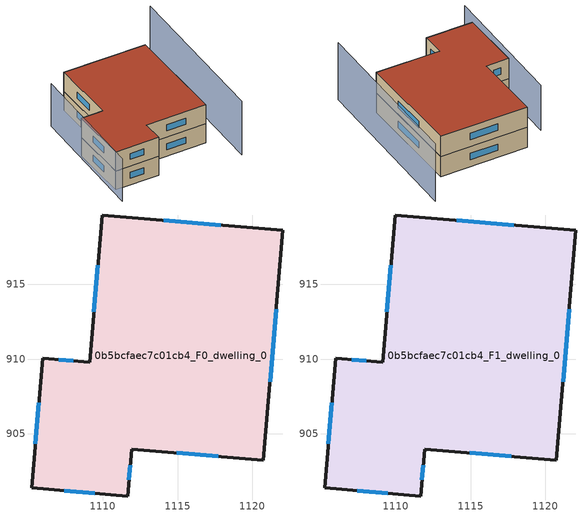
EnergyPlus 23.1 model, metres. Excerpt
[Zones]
0b5bcfaec7c01cb4_F0_dwelling_0
 floor ground (EU_floor_Construction): 1122.05,918.62 1120.74,903.23 1111.92,903.98 1111.65,900.84 1105.22,901.38 1105.96,910.05 1109.1,909.79 1109.94,919.65 z0
 wall outside (EU_wall_Construction): 1120.74,903.23 1122.05,918.62 1109.94,919.65 1109.1,909.79 1105.96,910.05 1105.22,901.38 1111.65,900.84 1111.92,903.98 1120.74,903.23 z0:3
 window (EU_Window_Construction): 1121.18,908.5 1121.6,913.35 / 1114.94,903.72 1117.72,903.48 / 1111.74,901.91 1111.82,902.9 / 1107.42,901.2 1109.45,901.02 / 1105.71,907.09 1105.47,904.35 / 1108.02,909.88 1107.03,909.96 / 1109.65,916.28 1109.38,913.17 / 1117.9,918.98 1114.08,919.3 z1.03:1.97
0b5bcfaec7c01cb4_F1_dwelling_0
 floor to 0b5bcfaec7c01cb4_F0_dwelling_0 (EU_floor_Construction): 1122.05,918.62 1120.74,903.23 1111.92,903.98 1111.65,900.84 1105.22,901.38 1105.96,910.05 1109.1,909.79 1109.94,919.65 z3
 wall outside (EU_wall_Construction): 1120.74,903.23 1122.05,918.62 1109.94,919.65 1109.1,909.79 1105.96,910.05 1105.22,901.38 1111.65,900.84 1111.92,903.98 1120.74,903.23 z3:6
 window (EU_Window_Construction): 1121.18,908.5 1121.6,913.35 / 1114.94,903.72 1117.72,903.48 / 1111.74,901.91 1111.82,902.9 / 1107.42,901.2 1109.45,901.02 / 1105.71,907.09 1105.47,904.35 / 1108.02,909.88 1107.03,909.96 / 1109.65,916.28 1109.38,913.17 / 1117.9,918.98 1114.08,919.3 z4.03:4.97
 roof outside (EU_roof_Construction): 1120.74,903.23 1122.05,918.62 1109.94,919.65 1109.1,909.79 1105.96,910.05 1105.22,901.38 1111.65,900.84 1111.92,903.98 z6
shading: 1106.56,917.68 1104.55,898.87 z0:6.7; 1123,898.39 1125.49,922.42 z0:8.5
[Building]
EU S2 Campaign: North Axis=0; Terrain=City; Solar Distribution=FullExterior
[Site:Location]
Cape.Town.Intl.AP: Latitude=-33.965; Longitude=18.602; Time Zone=2; Elevation=46
[SizingPeriod:WeatherFileDays]
AnnualSizingPeriod: Begin Month=1; Begin Day of Month=1; End Month=12; End Day of Month=31; Day of Week for Start Day=Monday; Use Weather File Daylight Saving Period=No; Use Weather File Rain and Snow Indicators=No
[MATERIAL]
EU_InternalMass_Material: Roughness=MediumRough; Thickness=0.1; Conductivity=1; Density=1800; Specific Heat=900; Thermal Absorptance=0.9; Solar Absorptance=0.7; Visible Absorptance=0.7
[MATERIAL:NOMASS] Roughness=MediumRough; Thermal Absorptance=0.9; Solar Absorptance=0.7; Visible Absorptance=0.7
Name | Thermal Resistance
EU_wall_NoMass | 0.493876
EU_roof_NoMass | 0.449382
EU_floor_NoMass | 1.25
[WINDOWMATERIAL:SIMPLEGLAZINGSYSTEM]
EU_Window_SimpleGlazing: UFactor=4.4; Solar Heat Gain Coefficient=0.85; Visible Transmittance=0.85
[CONSTRUCTION]
EU_wall_Construction: EU_wall_NoMass
EU_roof_Construction: EU_roof_NoMass
EU_floor_Construction: EU_floor_NoMass
EU_Window_Construction: EU_Window_SimpleGlazing
EU_InternalMass_Construction: EU_InternalMass_Material
[ZONE] Type=1; Multiplier=1; Ceiling Height=autocalculate; Volume=676.893; Floor Area=autocalculate; Part of Total Floor Area=Yes
0b5bcfaec7c01cb4_F0_dwelling_0; 0b5bcfaec7c01cb4_F1_dwelling_0
[INTERNALMASS] Construction=EU_InternalMass_Construction; Surface Area=225.631
Name | Zone or ZoneList
0b5bcfaec7c01cb4_F0_dwelling_0_EU_InternalMass | 0b5bcfaec7c01cb4_F0_dwelling_0
0b5bcfaec7c01cb4_F1_dwelling_0_EU_InternalMass | 0b5bcfaec7c01cb4_F1_dwelling_0
[OTHEREQUIPMENT] Fuel Type=Electricity; Design Level Calculation Method=Watts/Area; Power per Zone Floor Area=1; Fraction Latent=0; Fraction Radiant=0; Fraction Lost=0; Carbon Dioxide Generation Rate=0; EndUse Subcategory=EU_Step8_InternalGains
Name | Zone or ZoneList or Space or SpaceList | Schedule
EU_Step8_InternalGain_0b5bcfaec7c01cb4_F0_dwelling_0_f000 | 0b5bcfaec7c01cb4_F0_dwelling_0 | EU_Step8_GainSchedule_0b5bcfaec7c01cb4_F0_dwelling_0_f000
EU_Step8_InternalGain_0b5bcfaec7c01cb4_F1_dwelling_0_f000 | 0b5bcfaec7c01cb4_F1_dwelling_0 | EU_Step8_GainSchedule_0b5bcfaec7c01cb4_F1_dwelling_0_f000
[ZONEVENTILATION:DESIGNFLOWRATE] Schedule=EU_AlwaysOn; Design Flow Rate Calculation Method=AirChanges/Hour; Air Changes per Hour=0.64; Ventilation Type=Natural; Fan Pressure Rise=0; Fan Total Efficiency=1; Constant Term Coefficient=1; Temperature Term Coefficient=0; Velocity Term Coefficient=0; Velocity Squared Term Coefficient=0; Minimum Indoor Temperature=-100; Maximum Indoor Temperature=100; Delta Temperature=-100; Minimum Outdoor Temperature=-100; Maximum Outdoor Temperature=100; Maximum Wind Speed=40
Name | Zone or ZoneList or Space or SpaceList
EU_ConstantAir_0b5bcfaec7c01cb4_F0_dwelling_0 | 0b5bcfaec7c01cb4_F0_dwelling_0
EU_ConstantAir_0b5bcfaec7c01cb4_F1_dwelling_0 | 0b5bcfaec7c01cb4_F1_dwelling_0
[HVACTEMPLATE:THERMOSTAT] Constant Heating Setpoint=20; Constant Cooling Setpoint=50
EU_HeatOnly_0b5bcfaec7c01cb4_F0_dwelling_0; EU_HeatOnly_0b5bcfaec7c01cb4_F1_dwelling_0
[HVACTEMPLATE:ZONE:IDEALLOADSAIRSYSTEM] System Availability Schedule=EU_AlwaysOn; Maximum Heating Supply Air Temperature=50; Minimum Cooling Supply Air Temperature=13; Maximum Heating Supply Air Humidity Ratio=0.0156; Minimum Cooling Supply Air Humidity Ratio=0.0077; Heating Limit=NoLimit; Cooling Limit=NoLimit; Heating Availability Schedule=EU_AlwaysOn; Cooling Availability Schedule=EU_CoolingOff; Dehumidification Control Type=ConstantSensibleHeatRatio; Cooling Sensible Heat Ratio=0.7; Dehumidification Setpoint=60; Humidification Control Type=None; Humidification Setpoint=30; Outdoor Air Method=None; Outdoor Air Flow Rate per Person=0.00944; Outdoor Air Flow Rate per Zone Floor Area=0; Outdoor Air Flow Rate per Zone=0; Demand Controlled Ventilation Type=None; Outdoor Air Economizer Type=NoEconomizer; Heat Recovery Type=None; Sensible Heat Recovery Effectiveness=0.7; Latent Heat Recovery Effectiveness=0.65
Name | Template Thermostat
0b5bcfaec7c01cb4_F0_dwelling_0 | EU_HeatOnly_0b5bcfaec7c01cb4_F0_dwelling_0
0b5bcfaec7c01cb4_F1_dwelling_0 | EU_HeatOnly_0b5bcfaec7c01cb4_F1_dwelling_0
[SIZING:ZONE] Zone Cooling Design Supply Air Temperature Input Method=SupplyAirTemperature; Zone Cooling Design Supply Air Temperature=13; Zone Heating Design Supply Air Temperature Input Method=SupplyAirTemperature; Zone Heating Design Supply Air Temperature=50; Zone Cooling Design Supply Air Humidity Ratio=0.008; Zone Heating Design Supply Air Humidity Ratio=0.008; Cooling Design Air Flow Method=DesignDay; Cooling Design Air Flow Rate=0; Cooling Minimum Air Flow per Zone Floor Area=0.000762; Cooling Minimum Air Flow=0; Cooling Minimum Air Flow Fraction=0.2; Heating Design Air Flow Method=DesignDay; Heating Design Air Flow Rate=0; Heating Maximum Air Flow per Zone Floor Area=0.002032; Heating Maximum Air Flow=0.141576; Heating Maximum Air Flow Fraction=0.3; Account for Dedicated Outdoor Air System=No; Dedicated Outdoor Air System Control Strategy=NeutralSupplyAir; Dedicated Outdoor Air Low Setpoint Temperature for Design=autosize; Dedicated Outdoor Air High Setpoint Temperature for Design=autosize; Zone Load Sizing Method=Sensible Load Only No Latent Load; Zone Latent Cooling Design Supply Air Humidity Ratio Input Method=HumidityRatioDifference; Zone Cooling Design Supply Air Humidity Ratio Difference=0.005; Zone Latent Heating Design Supply Air Humidity Ratio Input Method=HumidityRatioDifference; Zone Humidification Design Supply Air Humidity Ratio Difference=0.005
0b5bcfaec7c01cb4_F0_dwelling_0; 0b5bcfaec7c01cb4_F1_dwelling_0
[SCHEDULE:CONSTANT]
Name | Hourly Value
EU_AlwaysOn | 1
EU_CoolingOff | 0
[SCHEDULE:FILE] Column Number=1; Rows to Skip at Top=0; Number of Hours of Data=8760; Column Separator=Comma; Interpolate to Timestep=No; Minutes per Item=60; Adjust Schedule for Daylight Savings=Yes
Name | File
EU_Step8_GainSchedule_0b5bcfaec7c01cb4_F0_dwelling_0_f000 | ../../schedules/0b5bcfaec7c01cb4/0b5bcfaec7c01cb4_F0_dwelling_0_f000_gain.csv
EU_Step8_GainSchedule_0b5bcfaec7c01cb4_F1_dwelling_0_f000 | ../../schedules/0b5bcfaec7c01cb4/0b5bcfaec7c01cb4_F1_dwelling_0_f000_gain.csv
